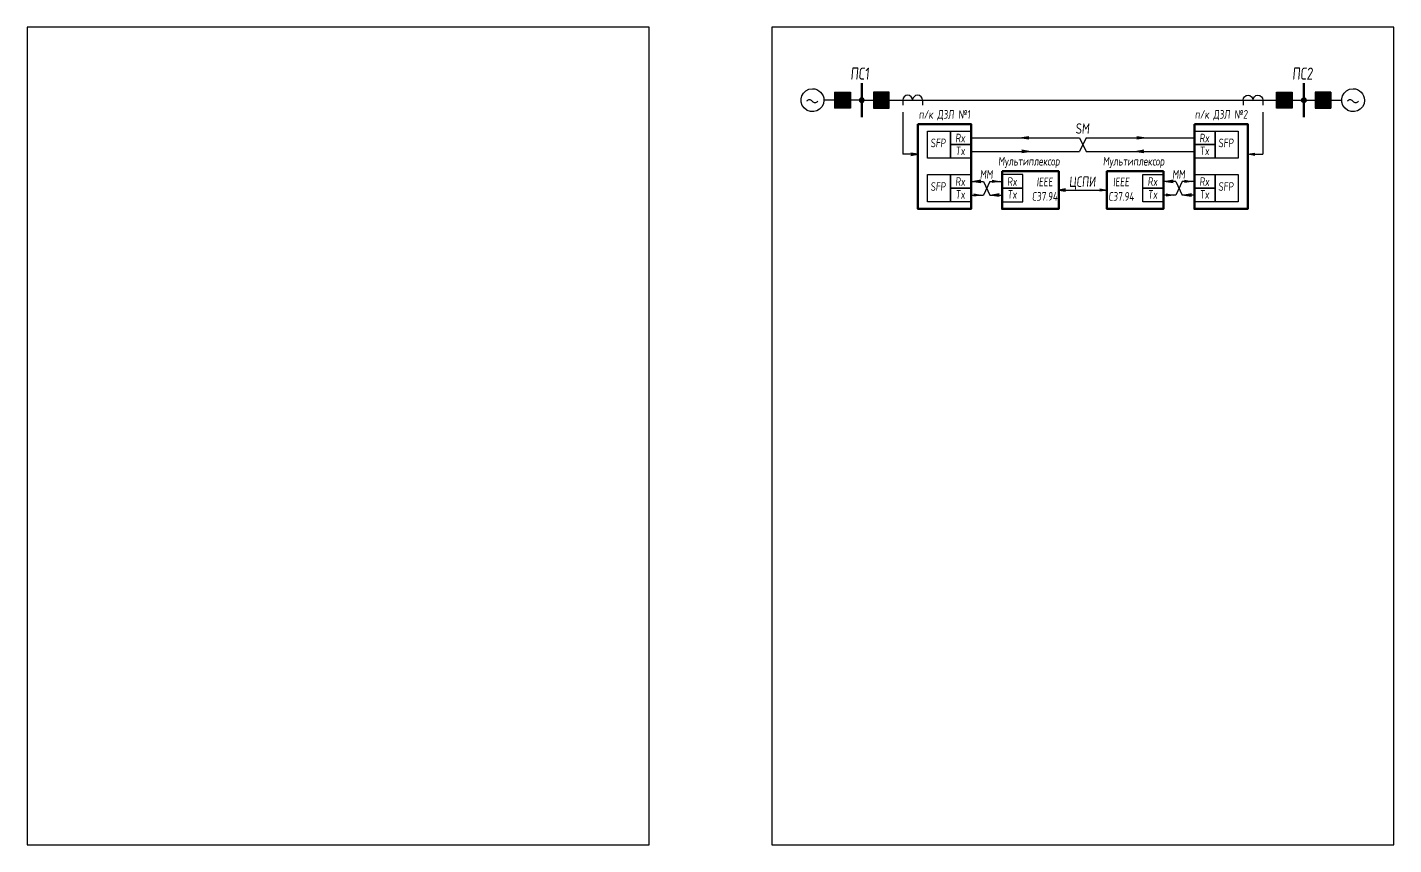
# Model space of a CAD drawing. Header units: millimetres. Extents: x 295 to 1122, y -11 to 225.
# Drawn here: x 726.1 to 1121.7, y -11.3 to 225.4 of the extents above; entities that cross this region are included whole.
import ezdxf
from ezdxf.enums import TextEntityAlignment as Align

# ---------------------------------------------------------------- set-up
doc = ezdxf.new("R2010")
doc.units = ezdxf.units.MM
doc.layers.add('Невидимый', color=7, linetype='Continuous', lineweight=100, true_color=0xffffff, plot=False)
doc.styles.add('ИС РЗА', font='', dxfattribs={"width": 0.8, "oblique": 5, "height": 5})
doc.styles.get('ИС РЗА').set_extended_font_data('GOST type B')

msp = doc.modelspace()

# ---------------------------------------------------------------- hatches: boundary and pattern name
at = {"true_color": 0xe7e8e9}
h = msp.add_hatch(color=254, dxfattribs=at)
h.dxf.hatch_style = 1
h.paths.add_polyline_path([(964.4, 206.59), (964.4, 202.04), (959.85, 202.04), (959.85, 206.59)])
h = msp.add_hatch(color=254, dxfattribs=at)
h.dxf.hatch_style = 1
h.paths.add_polyline_path([(971.05, 202.04), (975.6, 202.04), (975.6, 206.59), (971.05, 206.59)])
h = msp.add_hatch(color=254, dxfattribs=at)
h.dxf.hatch_style = 1
h.paths.add_polyline_path([(1087.76, 206.59), (1092.31, 206.59), (1092.31, 202.04), (1087.76, 202.04)])
h = msp.add_hatch(color=254, dxfattribs=at)
h.dxf.hatch_style = 1
h.paths.add_polyline_path([(1098.96, 206.59), (1098.96, 202.04), (1103.51, 202.04), (1103.51, 206.59)])
at = {"linetype": 'Continuous'}
for points in [[(967.67, 205.12, -1), (967.67, 203.51, -1)], [(1095.68, 205.12, 1), (1095.68, 203.51, 1)]]:
    msp.add_hatch(color=256, dxfattribs=at).paths.add_polyline_path(points)
at = {"true_color": 0x000000}
h = msp.add_hatch(color=18, dxfattribs=at)
h.dxf.hatch_style = 1
h.paths.add_polyline_path([(1016.05, 193.41), (1014.03, 193.41), (1016.05, 193.73)])
h.paths.add_polyline_path([(1016.05, 193.08), (1014.03, 193.41), (1016.05, 193.41)])
h = msp.add_hatch(color=18, dxfattribs=at)
h.dxf.hatch_style = 1
h.paths.add_polyline_path([(1047.31, 193.41), (1049.33, 193.41), (1047.31, 193.08)])
h.paths.add_polyline_path([(1047.31, 193.73), (1049.33, 193.41), (1047.31, 193.41)])
h = msp.add_hatch(color=18, dxfattribs=at)
h.dxf.hatch_style = 1
h.paths.add_polyline_path([(981.91, 188.66), (983.93, 188.66), (981.91, 188.33)])
h.paths.add_polyline_path([(981.91, 188.99), (983.93, 188.66), (981.91, 188.66)])
h = msp.add_hatch(color=18, dxfattribs=at)
h.dxf.hatch_style = 1
h.paths.add_polyline_path([(1014.03, 189.47), (1016.05, 189.47), (1014.03, 189.14)])
h.paths.add_polyline_path([(1014.03, 189.8), (1016.05, 189.47), (1014.03, 189.47)])
h = msp.add_hatch(color=18, dxfattribs=at)
h.dxf.hatch_style = 1
h.paths.add_polyline_path([(1049.33, 189.47), (1047.31, 189.47), (1049.33, 189.8)])
h.paths.add_polyline_path([(1049.33, 189.14), (1047.31, 189.47), (1049.33, 189.47)])
h = msp.add_hatch(color=18, dxfattribs=at)
h.dxf.hatch_style = 1
h.paths.add_polyline_path([(1081.45, 188.66), (1079.43, 188.66), (1081.45, 188.33)])
h.paths.add_polyline_path([(1081.45, 188.99), (1079.43, 188.66), (1081.45, 188.66)])
h = msp.add_hatch(color=18, dxfattribs=at)
h.dxf.hatch_style = 1
h.paths.add_polyline_path([(1002.19, 180.78), (1000.17, 180.78), (1002.19, 181.11)])
h.paths.add_polyline_path([(1002.19, 180.45), (1000.17, 180.78), (1002.19, 180.78)])
h = msp.add_hatch(color=18, dxfattribs=at)
h.dxf.hatch_style = 1
h.paths.add_polyline_path([(1005.49, 180.78), (1007.52, 180.78), (1005.49, 181.11)])
h.paths.add_polyline_path([(1005.49, 180.45), (1007.52, 180.78), (1005.49, 180.78)])
h = msp.add_hatch(color=18, dxfattribs=at)
h.dxf.hatch_style = 1
h.paths.add_polyline_path([(1026.72, 178.27), (1024.7, 178.27), (1026.72, 178.6)])
h.paths.add_polyline_path([(1026.72, 177.95), (1024.7, 178.27), (1026.72, 178.27)])
h = msp.add_hatch(color=18, dxfattribs=at)
h.dxf.hatch_style = 1
h.paths.add_polyline_path([(1036.64, 178.27), (1038.66, 178.27), (1036.64, 178.6)])
h.paths.add_polyline_path([(1036.64, 177.95), (1038.66, 178.27), (1036.64, 178.27)])
h = msp.add_hatch(color=18, dxfattribs=at)
h.dxf.hatch_style = 1
h.paths.add_polyline_path([(1057.86, 180.78), (1055.84, 180.78), (1057.86, 181.11)])
h.paths.add_polyline_path([(1057.86, 180.45), (1055.84, 180.78), (1057.86, 180.78)])
h = msp.add_hatch(color=18, dxfattribs=at)
h.dxf.hatch_style = 1
h.paths.add_polyline_path([(1061.17, 180.78), (1063.19, 180.78), (1061.17, 181.11)])
h.paths.add_polyline_path([(1061.17, 180.45), (1063.19, 180.78), (1061.17, 180.78)])
h = msp.add_hatch(color=18, dxfattribs=at)
h.dxf.hatch_style = 1
h.paths.add_polyline_path([(1000.17, 176.84), (1002.19, 176.84), (1000.17, 177.17)])
h.paths.add_polyline_path([(1000.17, 176.51), (1002.19, 176.84), (1000.17, 176.84)])
h = msp.add_hatch(color=18, dxfattribs=at)
h.dxf.hatch_style = 1
h.paths.add_polyline_path([(1007.52, 176.84), (1005.49, 176.84), (1007.52, 177.17)])
h.paths.add_polyline_path([(1007.52, 176.51), (1005.49, 176.84), (1007.52, 176.84)])
h = msp.add_hatch(color=18, dxfattribs=at)
h.dxf.hatch_style = 1
h.paths.add_polyline_path([(1055.84, 176.84), (1057.86, 176.84), (1055.84, 177.17)])
h.paths.add_polyline_path([(1055.84, 176.51), (1057.86, 176.84), (1055.84, 176.84)])
h = msp.add_hatch(color=18, dxfattribs=at)
h.dxf.hatch_style = 1
h.paths.add_polyline_path([(1063.19, 176.84), (1061.17, 176.84), (1063.19, 177.17)])
h.paths.add_polyline_path([(1063.19, 176.51), (1061.17, 176.84), (1063.19, 176.84)])

# ---------------------------------------------------------------- linework, layer by layer
at = {"linetype": 'Continuous'}
for p, q in [((959.85, 206.59), (964.4, 206.59)), ((959.85, 206.59), (964.4, 206.59)), ((959.85, 206.59), (959.85, 202.04)), ((964.4, 206.59), (964.4, 202.04)), ((964.4, 206.59), (964.4, 202.04)), ((971.05, 206.59), (971.05, 202.04)), ((975.6, 206.59), (971.05, 206.59)), ((971.05, 206.59), (971.05, 202.04)), ((975.6, 206.59), (971.05, 206.59)), ((975.6, 202.04), (975.6, 206.59)), ((975.6, 202.04), (975.6, 206.59)), ((1087.76, 202.04), (1087.76, 206.59)), ((1087.76, 206.59), (1092.31, 206.59)), ((1087.76, 202.04), (1087.76, 206.59)), ((1087.76, 206.59), (1092.31, 206.59)), ((1092.31, 206.59), (1092.31, 202.04)), ((1092.31, 206.59), (1092.31, 202.04)), ((1098.96, 206.59), (1098.96, 202.04)), ((1103.51, 206.59), (1098.96, 206.59)), ((1098.96, 206.59), (1098.96, 202.04)), ((1103.51, 206.59), (1098.96, 206.59)), ((1103.51, 206.59), (1103.51, 202.04)), ((964.4, 202.04), (959.85, 202.04)), ((964.4, 202.04), (959.85, 202.04)), ((967.7, 203.63), (967.7, 203.63)), ((967.7, 203.63), (967.7, 203.63)), ((971.05, 202.04), (975.6, 202.04)), ((971.05, 202.04), (975.6, 202.04)), ((1092.31, 202.04), (1087.76, 202.04)), ((1092.31, 202.04), (1087.76, 202.04)), ((1095.66, 203.63), (1095.66, 203.63)), ((1095.66, 203.63), (1095.66, 203.63)), ((1098.96, 202.04), (1103.51, 202.04)), ((1098.96, 202.04), (1103.51, 202.04))]:
    msp.add_line(p, q, dxfattribs=at)
at = {"linetype": 'Continuous', "lineweight": 60}
for p, q in [((967.73, 209.28), (967.73, 199.36)), ((1095.63, 209.28), (1095.63, 199.36))]:
    msp.add_line(p, q, dxfattribs=at)
for p, q in [((967.73, 204.32), (956.74, 204.32)), ((967.73, 204.32), (1095.63, 204.32)), ((1095.63, 204.32), (1106.62, 204.32)), ((979.55, 200.89), (979.55, 188.66)), ((1083.8, 200.89), (1083.8, 188.66)), ((999.34, 193.41), (1030.74, 193.41)), ((1016.05, 193.73), (1014.03, 193.41)), ((1014.03, 193.41), (1016.05, 193.08)), ((1030.74, 193.41), (1032.62, 189.47)), ((1032.62, 193.41), (1030.74, 189.47)), ((1032.62, 193.41), (1064.02, 193.41)), ((1049.33, 193.41), (1047.31, 193.73)), ((1047.31, 193.08), (1049.33, 193.41)), ((983.44, 188.66), (979.55, 188.66)), ((983.93, 188.66), (981.91, 188.99)), ((981.91, 188.33), (983.93, 188.66)), ((999.34, 189.47), (1030.74, 189.47)), ((1016.05, 189.47), (1014.03, 189.8)), ((1014.03, 189.14), (1016.05, 189.47)), ((1032.62, 189.47), (1064.02, 189.47)), ((1049.33, 189.8), (1047.31, 189.47)), ((1047.31, 189.47), (1049.33, 189.14)), ((1079.43, 188.66), (1081.45, 188.99)), ((1081.45, 188.33), (1079.43, 188.66)), ((1079.92, 188.66), (1083.8, 188.66)), ((999.34, 180.78), (1002.9, 180.78)), ((1002.19, 181.11), (1000.17, 180.78)), ((1000.17, 180.78), (1002.19, 180.45)), ((1002.9, 180.78), (1004.78, 176.84)), ((1004.78, 180.78), (1002.9, 176.84)), ((1004.78, 180.78), (1008.34, 180.78)), ((1005.49, 181.11), (1007.52, 180.78)), ((1007.52, 180.78), (1005.49, 180.45)), ((1026.72, 178.6), (1024.7, 178.27)), ((1024.7, 178.27), (1038.66, 178.27)), ((1024.7, 178.27), (1026.72, 177.95)), ((1036.64, 178.6), (1038.66, 178.27)), ((1038.66, 178.27), (1036.64, 177.95)), ((1058.58, 180.78), (1055.02, 180.78)), ((1057.86, 181.11), (1055.84, 180.78)), ((1055.84, 180.78), (1057.86, 180.45)), ((1060.46, 180.78), (1058.58, 176.84)), ((1058.58, 180.78), (1060.46, 176.84)), ((1064.02, 180.78), (1060.46, 180.78)), ((1061.17, 181.11), (1063.19, 180.78)), ((1063.19, 180.78), (1061.17, 180.45)), ((999.34, 176.84), (1002.9, 176.84)), ((1000.17, 177.17), (1002.19, 176.84)), ((1002.19, 176.84), (1000.17, 176.51)), ((1004.78, 176.84), (1008.34, 176.84)), ((1007.52, 177.17), (1005.49, 176.84)), ((1005.49, 176.84), (1007.52, 176.51)), ((1058.58, 176.84), (1055.02, 176.84)), ((1055.84, 177.17), (1057.86, 176.84)), ((1057.86, 176.84), (1055.84, 176.51)), ((1064.02, 176.84), (1060.46, 176.84)), ((1063.19, 177.17), (1061.17, 176.84)), ((1061.17, 176.84), (1063.19, 176.51))]:
    msp.add_line(p, q)
at = {"color": 0}
for p, q in [((979.55, 204.32), (979.55, 202.83)), ((985.27, 204.32), (985.27, 202.83)), ((1078.09, 204.32), (1078.09, 202.83)), ((1083.8, 204.32), (1083.8, 202.83))]:
    msp.add_line(p, q, dxfattribs=at)
at = {"color": 18, "lineweight": 50, "ltscale": 100, "true_color": 0x000000}
for points in [[(983.93, 197.37), (999.34, 197.37), (999.34, 172.84), (983.93, 172.84)], [(1064.02, 197.37), (1079.43, 197.37), (1079.43, 172.84), (1064.02, 172.84)], [(1008.34, 183.71), (1024.7, 183.71), (1024.7, 172.84), (1008.34, 172.84)], [(1055.02, 183.71), (1038.66, 183.71), (1038.66, 172.84), (1055.02, 172.84)]]:
    msp.add_lwpolyline(points, close=True, dxfattribs=at)
for points in [[(993.34, 187.5), (986.7, 187.5), (986.7, 195.37), (993.34, 195.37)], [(999.34, 191.44), (993.34, 191.44), (993.34, 195.37), (999.34, 195.37)], [(1070.02, 191.44), (1064.02, 191.44), (1064.02, 195.37), (1070.02, 195.37)], [(1076.66, 187.5), (1070.02, 187.5), (1070.02, 195.37), (1076.66, 195.37)], [(999.34, 187.5), (993.34, 187.5), (993.34, 191.44), (999.34, 191.44)], [(1070.02, 187.5), (1064.02, 187.5), (1064.02, 191.44), (1070.02, 191.44)], [(993.34, 174.87), (986.7, 174.87), (986.7, 182.75), (993.34, 182.75)], [(999.34, 178.81), (993.34, 178.81), (993.34, 182.75), (999.34, 182.75)], [(1008.34, 178.81), (1014.34, 178.81), (1014.34, 182.75), (1008.34, 182.75)], [(1055.02, 178.81), (1049.02, 178.81), (1049.02, 182.75), (1055.02, 182.75)], [(1070.02, 178.81), (1064.02, 178.81), (1064.02, 182.75), (1070.02, 182.75)], [(1076.66, 174.87), (1070.02, 174.87), (1070.02, 182.75), (1076.66, 182.75)], [(999.34, 174.87), (993.34, 174.87), (993.34, 178.81), (999.34, 178.81)], [(1008.34, 174.87), (1014.34, 174.87), (1014.34, 178.81), (1008.34, 178.81)], [(1055.02, 174.87), (1049.02, 174.87), (1049.02, 178.81), (1055.02, 178.81)], [(1070.02, 174.87), (1064.02, 174.87), (1064.02, 178.81), (1070.02, 178.81)]]:
    msp.add_lwpolyline(points, close=True)
at = {"color": 0}
for centre in [(980.98, 204.32), (983.84, 204.32)]:
    msp.add_arc(centre, 1.43, 0, 180, dxfattribs=at)
at = {"color": 0, "extrusion": (0, 0, -1)}
for centre in [(-1079.52, 204.32), (-1082.38, 204.32)]:
    msp.add_arc(centre, 1.43, 0, 180, dxfattribs=at)
at = {"lineweight": 25, "ltscale": 100}
for centre, start, end in [((952.54, 203.35), 40.3079, 141.7009), ((954.18, 204.7), 218.2991, 319.6921), ((1109.06, 203.35), 40.3079, 141.7009), ((1110.7, 204.7), 218.2991, 319.6921)]:
    msp.add_arc(centre, 1.06, start, end, dxfattribs=at)
at = {"linetype": 'Continuous'}
for points in [[(951.09, 201.98), (949, 204.06), (950.48, 207.63), (953.43, 207.63)], [(953.43, 207.63), (955.25, 207.63), (956.74, 206.15), (956.74, 204.32)], [(1107.6, 201.98), (1105.51, 204.06), (1106.99, 207.63), (1109.94, 207.63)], [(1109.94, 207.63), (1111.77, 207.63), (1113.25, 206.15), (1113.25, 204.32)], [(956.74, 204.32), (956.74, 201.37), (953.17, 199.89), (951.09, 201.98)], [(968.18, 204.81), (967.74, 205.24), (967, 204.93), (967, 204.32)], [(968.18, 204.81), (967.74, 205.24), (967, 204.93), (967, 204.32)], [(967, 204.32), (967, 203.94), (967.31, 203.63), (967.7, 203.63)], [(967, 204.32), (967, 203.94), (967.31, 203.63), (967.7, 203.63)], [(967.7, 203.63), (968.31, 203.63), (968.62, 204.37), (968.18, 204.81)], [(967.7, 203.63), (968.31, 203.63), (968.62, 204.37), (968.18, 204.81)], [(1095.66, 203.63), (1095.05, 203.63), (1094.73, 204.37), (1095.18, 204.81)], [(1095.66, 203.63), (1095.05, 203.63), (1094.73, 204.37), (1095.18, 204.81)], [(1095.18, 204.81), (1095.61, 205.24), (1096.36, 204.93), (1096.36, 204.32)], [(1095.18, 204.81), (1095.61, 205.24), (1096.36, 204.93), (1096.36, 204.32)], [(1096.36, 204.32), (1096.36, 203.94), (1096.05, 203.63), (1095.66, 203.63)], [(1096.36, 204.32), (1096.36, 203.94), (1096.05, 203.63), (1095.66, 203.63)], [(1113.25, 204.32), (1113.25, 201.37), (1109.68, 199.89), (1107.6, 201.98)]]:
    msp.add_open_spline(points, degree=3, dxfattribs=at)
at = {"layer": 'Невидимый', "color": 4, "lineweight": -2}
for points in [[(726.13, -11.33), (906.13, -11.33), (906.13, 225.42), (726.13, 225.42)], [(941.68, -11.33), (1121.68, -11.33), (1121.68, 225.42), (941.68, 225.42)]]:
    msp.add_lwpolyline(points, close=True, dxfattribs=at)

# ---------------------------------------------------------------- texts
at = {"lineweight": 25, "style": 'ИС РЗА', "oblique": 5, "width": 0.8}
for s, height, p in [('Rx', 2.5, (996.2, 193.36)), ('SM', 3, (1031.55, 196.09)), ('Rx', 2.5, (1066.88, 193.36)), ('Tx', 2.5, (996.2, 189.64)), ('Tx', 2.5, (1066.88, 189.64)), ('Rx', 2.5, (996.2, 180.74)), ('MM', 2.5, (1003.77, 182.82)), ('Rx', 2.5, (1011.2, 180.74)), ('ЦСПИ', 3, (1031.55, 180.71)), ('Rx', 2.5, (1051.88, 180.74)), ('MM', 2.5, (1059.44, 182.82)), ('Rx', 2.5, (1066.88, 180.74)), ('Tx', 2.5, (996.2, 177.02)), ('Tx', 2.5, (1011.2, 177.02)), ('Tx', 2.5, (1051.88, 177.02)), ('Tx', 2.5, (1066.88, 177.02))]:
    msp.add_text(s, height=height, dxfattribs=at).set_placement(p, align=Align.MIDDLE_CENTER)
at = {"linetype": 'ByBlock', "char_height": 3.5, "attachment_point": 1, "style": 'ИС РЗА'}
for s, insert in [('ПС1', (964.36, 213.76)), ('ПС2', (1092.27, 213.76))]:
    msp.add_mtext_dynamic_manual_height_columns(s, width=12.3102, gutter_width=12.35, heights=[3.41], dxfattribs=dict(at, insert=insert))
at = {"ltscale": 100, "char_height": 2.5, "width": 30.7883, "attachment_point": 5, "style": 'ИС РЗА'}
for s, insert in [('п/к ДЗЛ №1', (991.66, 199.95)), ('п/к ДЗЛ №2', (1071.75, 199.95)), ('Мультиплексор', (1016.08, 186.29)), ('Мультиплексор', (1046.4, 186.29))]:
    msp.add_mtext(s, dxfattribs=dict(at, insert=insert))
at = {"lineweight": 25, "ltscale": 0.01, "char_height": 2.5, "width": 8.1214, "attachment_point": 5, "style": 'ИС РЗА'}
for s, insert in [('\\pxqc;SFP', (989.78, 191.93)), ('\\pxqc;SFP', (1073.1, 191.93)), ('\\pxqc;SFP', (989.78, 179.3)), ('\\pxqc;IEEE C37.94', (1020.66, 178.53)), ('\\pxqc;IEEE C37.94', (1042.8, 178.53)), ('\\pxqc;SFP', (1073.1, 179.3))]:
    msp.add_mtext(s, dxfattribs=dict(at, insert=insert))

doc.saveas('drawing.dxf')
